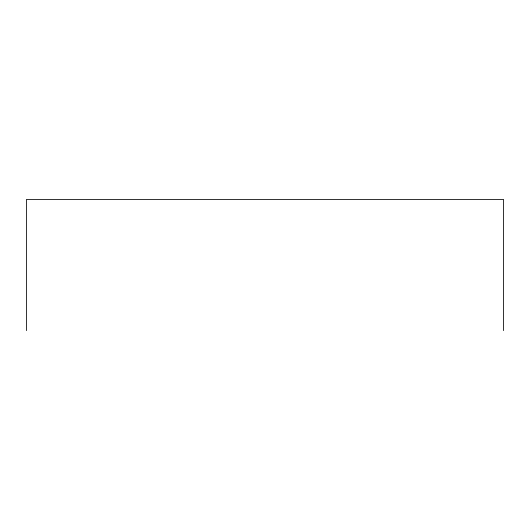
<?xml version="1.0" encoding="UTF-8"?>
<svg xmlns="http://www.w3.org/2000/svg" width="530" height="530" viewBox="0 0 530 530"><rect width="100%" height="100%" fill="white"/><g stroke="black" fill="none" stroke-linecap="round" stroke-linejoin="round"><path stroke-width="0.79" d="M503.5 330.601L503.5 199.399L26.5 199.399L26.5 330.601"/></g></svg>
